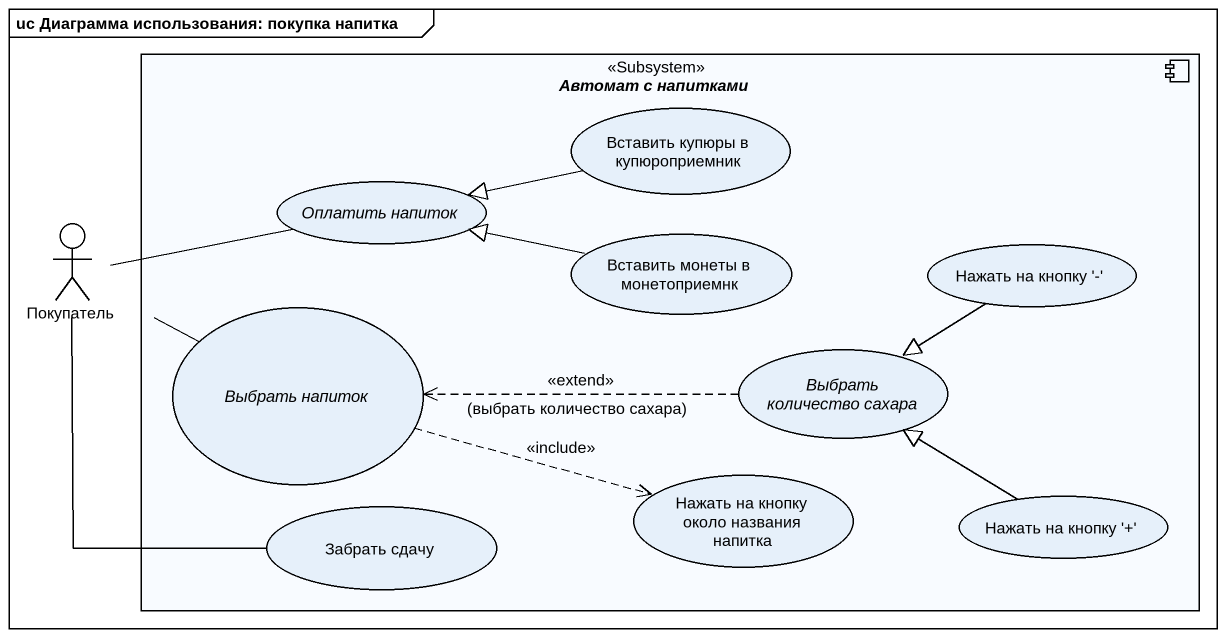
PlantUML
@startuml
mainframe uc Диаграмма использования: покупка напитка
component "Автомат с напитками" as Автомат_с_напитками <<Subsystem>> {
  usecase "Вставить купюры в купюроприемник" as Вставить_купюры_в
  usecase "Оплатить напиток" as Оплатить_напиток
  usecase "Вставить монеты в монетоприемнк" as Вставить_монеты_в
  usecase "Нажать на кнопку '-'" as Нажать_на_кнопку
  usecase "Выбрать напиток" as Выбрать_напиток
  usecase "Выбрать количество сахара" as Выбрать_количество_сахара
  usecase "Нажать на кнопку около названия напитка" as Нажать_на_кнопку_около
  usecase "Нажать на кнопку '+'" as Нажать_на_кнопку_2
  usecase "Забрать сдачу" as Забрать_сдачу
}
actor Покупатель
Вставить_купюры_в -left-|> Оплатить_напиток
Покупатель -right- Оплатить_напиток
Покупатель -right- Выбрать_напиток
Покупатель -- Забрать_сдачу
Вставить_монеты_в -left-|> Оплатить_напиток
Нажать_на_кнопку --|> Выбрать_количество_сахара
Выбрать_напиток .right.> Нажать_на_кнопку_около : <<include>>
Выбрать_количество_сахара .left.> Выбрать_напиток : <<extend>>\n(выбрать количество сахара)
Нажать_на_кнопку_2 -up-|> Выбрать_количество_сахара
@enduml
